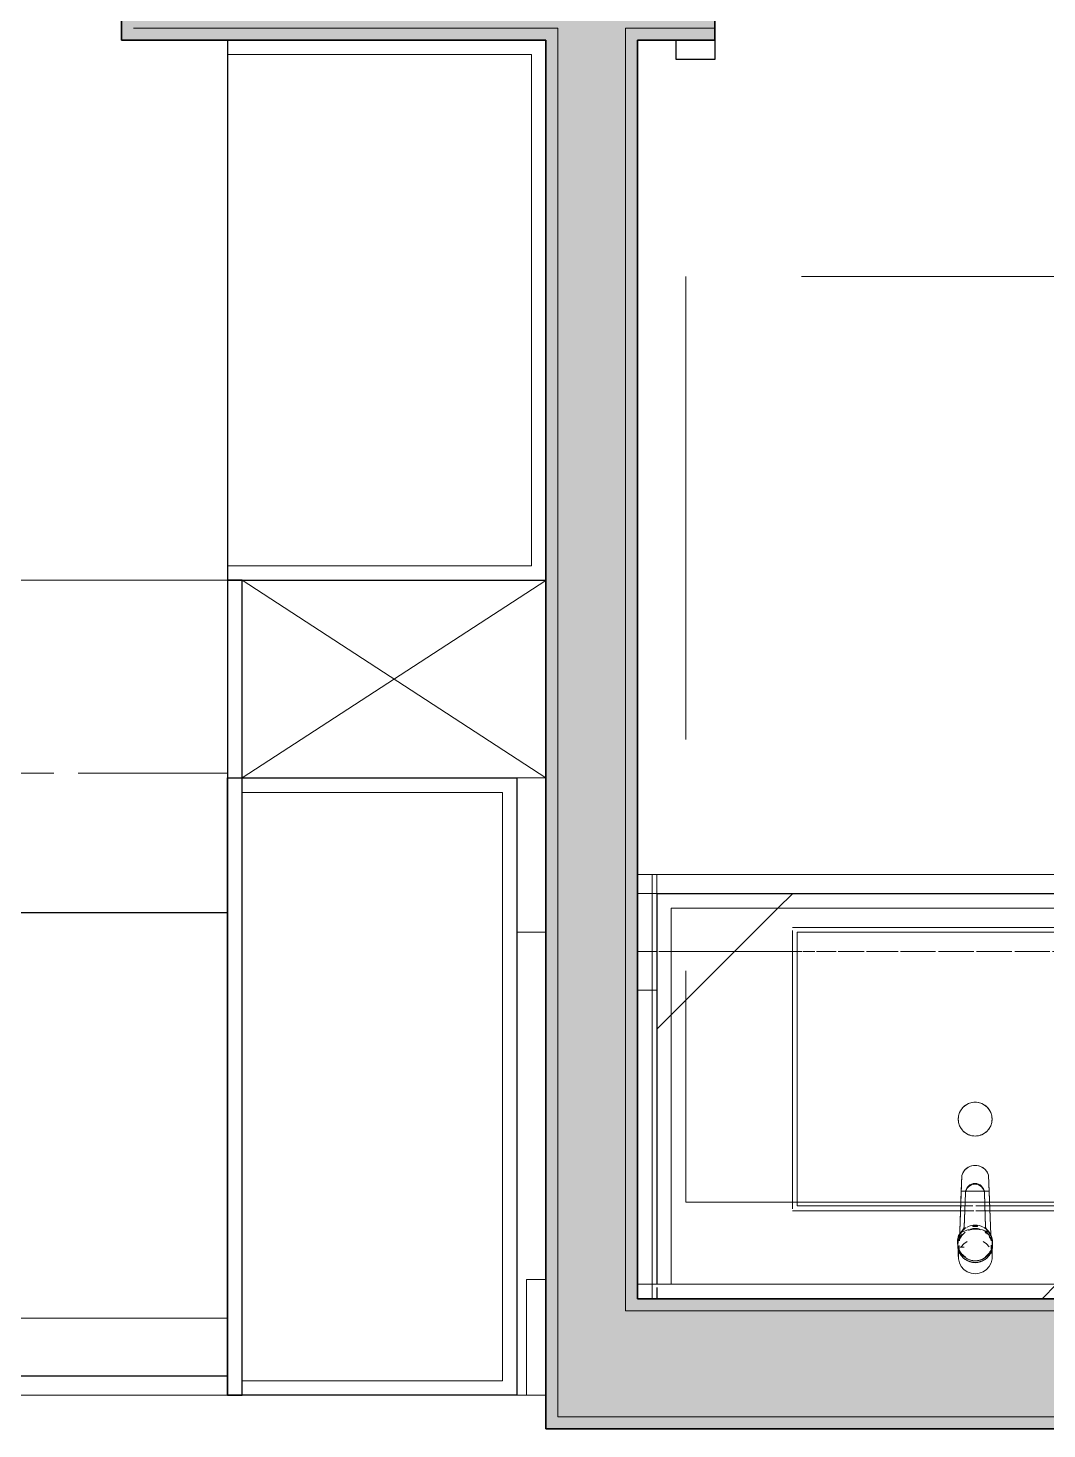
# Model space of a CAD drawing. Header units: inches. Extents: x 6 to 8416, y -388 to 6104.
# Drawn here: x 6937.3 to 6990.1, y 419.4 to 492.1 of the extents above; entities that cross this region are included whole.
import ezdxf

# ---------------------------------------------------------------- set-up
doc = ezdxf.new("R2010")
doc.units = ezdxf.units.IN
doc.header["$MEASUREMENT"] = 0
for name, pattern in [('Dash 1_16_', [48, 24, -24]), ('Hidden 1_16_', [36, 24, -12]), ('Hidden 1_8_', [9, 6, -3]), ('Hidden 3_16_', [13.5, 9, -4.5])]:
    doc.linetypes.add(name, pattern=pattern)
for name, color, linetype, lineweight in [('A-DOOR', 31, 'Continuous', 18), ('A-DOOR-FRAM', 31, 'Continuous', 25), ('A-GENM', 13, 'Continuous', 18), ('A-GENM-HDLN', 13, 'Dash 1_16_', 9), ('A-WALL', 113, 'Continuous', 25), ('A-WALL-PATT', 111, 'Continuous', 35), ('I-WALL', 2, 'Continuous', 25), ('P-SANR-FIXT', 6, 'Continuous', 18), ('Q-CASE', 31, 'Continuous', 18)]:
    doc.layers.add(name, color=color, linetype=linetype, lineweight=lineweight)
pattern_1 = [(45, (-2856.887, -426.186), (-16.97056, 16.97056), [])]

# ---------------------------------------------------------------- blocks, each defined once
blk = doc.blocks.new('Unit-Single-Flush-ICC ADA-AM - 36_ x 84_-NR _U-BA _ BATH_-V125-LEVEL 3 - PLAN Copy 1 Copy 1')
at = {"layer": 'A-DOOR'}
for p, q in [((16.763, -1.138), (-8.693, -26.593)), ((16.763, -1.138), (18, -2.375)), ((18, -2.375), (-7.456, -27.831)), ((-8.693, -26.593), (-7.456, -27.831))]:
    blk.add_line(p, q, dxfattribs=at)
at = {"layer": 'A-DOOR', "lineweight": 9}
blk.add_arc((18, -2.375), 36, 180, 225, dxfattribs=at)
at = {"layer": 'A-DOOR-FRAM'}
for p, q in [((-20, 2.375), (-20, 3.375)), ((-20, 3.375), (-18, 3.375)), ((-18, 3.375), (-18, 2.375)), ((18, 2.375), (18, 3.375)), ((18, 3.375), (20, 3.375)), ((20, 3.375), (20, 2.375)), ((-18, 2.375), (-20, 2.375)), ((20, 2.375), (18, 2.375)), ((-20, -2.375), (-18, -2.375)), ((-20, -3.375), (-20, -2.375)), ((-18, -2.375), (-18, -3.375)), ((18, -2.375), (20, -2.375)), ((18, -3.375), (18, -2.375)), ((20, -2.375), (20, -3.375)), ((-18, -3.375), (-20, -3.375)), ((20, -3.375), (18, -3.375))]:
    blk.add_line(p, q, dxfattribs=at)
at = {"layer": 'A-DOOR-FRAM', "lineweight": 18}
for p, q in [((-20, 3.375), (-18, 3.375)), ((-20, 3.375), (-20, 2.375)), ((-18, 3.375), (-18, 2.375)), ((18, 3.375), (20, 3.375)), ((18, 3.375), (18, 2.375)), ((20, 3.375), (20, 2.375)), ((-18, 2.375), (-20, 2.375)), ((20, 2.375), (18, 2.375)), ((-20, -3.375), (-20, -2.375)), ((-20, -2.375), (-18, -2.375)), ((-18, -3.375), (-18, -2.375)), ((18, -3.375), (18, -2.375)), ((18, -2.375), (20, -2.375)), ((20, -3.375), (20, -2.375)), ((-18, -3.375), (-20, -3.375)), ((20, -3.375), (18, -3.375))]:
    blk.add_line(p, q, dxfattribs=at)
blk = doc.blocks.new('GM BA Vanity-Single - Lav Cab _ Apron-ICC ADA-AM - 33_ Sink Cab_End Panel - Forward-V511-LEVEL 3 - PLAN Copy 1 Copy 1')
at = {"layer": 'A-GENM'}
for p, q in [((0.75, 22), (0, 22)), ((0, 22), (0, 16)), ((0, 16), (0, 22)), ((0, 22), (0.75, 22)), ((0.75, 22), (0, 22)), ((0, 22), (0, 16)), ((0, 16), (0, 22)), ((0, 22), (0.75, 22)), ((0.75, 16), (0.75, 22)), ((0.75, 22), (0.75, 16)), ((1, 22), (0.75, 22)), ((0.75, 22), (1, 22)), ((35.25, 22), (1, 22)), ((1, 22), (35.25, 22)), ((35.25, 0.75), (35.25, 22)), ((35.25, 22), (35.25, 2.601)), ((8.281, 4.813), (8.281, 19)), ((8.281, 19), (26.719, 19)), ((26.719, 19), (8.281, 19)), ((8.281, 19), (8.281, 4.813)), ((26.719, 19), (26.719, 4.813)), ((26.719, 4.813), (26.719, 19)), ((0, 16), (0, 0)), ((0, 0.75), (0, 16)), ((0, 16), (0, 0.75)), ((0, 0.75), (0, 16)), ((0.75, 0), (0.75, 16)), ((0.75, 16), (0.75, 0.75)), ((16.746, 4.813), (8.281, 4.813)), ((8.281, 4.813), (16.746, 4.813)), ((16.975, 4.813), (16.746, 4.813)), ((16.746, 4.813), (16.975, 4.813)), ((17.386, 4.813), (16.975, 4.813)), ((16.975, 4.813), (17.386, 4.813)), ((17.999, 4.813), (17.531, 4.813)), ((17.531, 4.813), (17.999, 4.813)), ((18.254, 4.813), (17.999, 4.813)), ((17.999, 4.813), (18.254, 4.813)), ((26.719, 4.813), (18.254, 4.813)), ((18.254, 4.813), (26.719, 4.813)), ((35.25, 1.663), (35.25, 0.75)), ((0, 0), (0, 0.75)), ((35.25, 0.75), (0, 0.75)), ((0, 0.75), (0, 0)), ((0, 0), (0, 0.75)), ((0, 0.75), (0.75, 0.75)), ((0, 0.75), (0, 0)), ((0, 0), (0, 0.75)), ((0.75, 0.75), (0.75, 0)), ((0.75, 0.75), (35.25, 0.75)), ((35.25, 0), (35.25, 0.75)), ((35.25, 0.75), (35.25, 0)), ((35.25, 0), (35.25, 0.75)), ((35.25, 0.75), (35.25, 0)), ((0, 0), (0.75, 0)), ((0.75, 0), (0, 0)), ((0, 0), (35.25, 0)), ((0.75, 0), (0, 0)), ((0, 0), (0.75, 0)), ((0.75, 0), (0, 0)), ((35.25, 0), (0.75, 0)), ((0.75, 0), (35.25, 0)), ((35.25, 0), (0.75, 0))]:
    blk.add_line(p, q, dxfattribs=at)
blk = doc.blocks.new('GM Outlet Zone-AM - GM Outlet Zone-AM-V512-LEVEL 3 - PLAN Copy 1 Copy 1')
at = {"layer": 'A-GENM', "linetype": 'Dash 1_16_', "lineweight": 9}
for p, q in [((-3, 1), (3, 1)), ((3, 1), (-3, 1)), ((-3, 0.75), (-3, 1)), ((-3, 1), (-3, 0)), ((-3, 0), (-3, 0.75)), ((3, 1), (3, 0.75)), ((3, 1), (3, 0)), ((3, 0.75), (3, 0)), ((-3, 0), (3, 0)), ((3, 0), (-3, 0))]:
    blk.add_line(p, q, dxfattribs=at)
blk = doc.blocks.new('z Nested-Lav Basin-Rectangular - Rectangular-V389-LEVEL 3 - PLAN Copy 1 Copy 1')
at = {"layer": 'P-SANR-FIXT', "lineweight": 9}
for p, q in [((-9.469, 7.301), (9.469, 7.301)), ((-9.469, 7.141), (-9.469, -7.282)), ((-9.219, -7.137), (-9.219, 7.051)), ((-9.219, 7.051), (9.219, 7.051)), ((9.219, 7.051), (9.219, -7.137)), ((9.469, -7.278), (9.469, 7.139)), ((-0.754, -7.137), (-9.219, -7.137)), ((-0.528, -7.137), (-0.759, -7.137)), ((-0.525, -7.137), (-0.754, -7.137)), ((-0.114, -7.137), (-0.528, -7.137)), ((-0.114, -7.137), (-0.525, -7.137)), ((0.499, -7.137), (0.031, -7.137)), ((0.501, -7.137), (0.031, -7.137)), ((0.754, -7.137), (0.499, -7.137)), ((0.759, -7.137), (0.501, -7.137)), ((9.219, -7.137), (0.754, -7.137)), ((-0.764, -7.387), (-9.469, -7.387)), ((-0.768, -7.387), (-0.537, -7.387)), ((-0.534, -7.387), (-0.764, -7.387)), ((-0.537, -7.387), (-0.073, -7.387)), ((-0.073, -7.387), (-0.534, -7.387)), ((0.032, -7.387), (0.51, -7.387)), ((0.508, -7.387), (0.032, -7.387)), ((0.764, -7.387), (0.508, -7.387)), ((0.51, -7.387), (0.768, -7.387)), ((9.469, -7.387), (0.764, -7.387))]:
    blk.add_line(p, q, dxfattribs=at)
at = {"layer": 'P-SANR-FIXT', "lineweight": 9, "flags": 128}
for points in [[(9.469, 7.301), (9.231, 7.301), (8.531, 7.301), (7.403, 7.301), (5.904, 7.301), (4.108, 7.301), (2.107, 7.301), (0, 7.301), (-2.107, 7.301), (-4.108, 7.301), (-5.904, 7.301), (-7.403, 7.301), (-8.531, 7.301), (-9.231, 7.301), (-9.469, 7.301)], [(-9.219, 7.051), (-8.988, 7.051), (-8.306, 7.051), (-7.208, 7.051), (-5.748, 7.051), (-4, 7.051), (-2.051, 7.051), (0, 7.051), (2.051, 7.051), (4, 7.051), (5.748, 7.051), (7.208, 7.051), (8.306, 7.051), (8.988, 7.051), (9.219, 7.051)], [(-0.759, -7.137), (-2.051, -7.137), (-4, -7.137), (-5.748, -7.137), (-7.208, -7.137), (-8.306, -7.137), (-8.988, -7.137), (-9.219, -7.137)], [(9.219, -7.137), (8.988, -7.137), (8.306, -7.137), (7.208, -7.137), (5.748, -7.137), (4, -7.137), (2.051, -7.137), (0.759, -7.137)], [(-9.469, -7.387), (-9.231, -7.387), (-8.531, -7.387), (-7.403, -7.387), (-5.904, -7.387), (-4.108, -7.387), (-2.107, -7.387), (-0.768, -7.387)], [(0.768, -7.387), (2.107, -7.387), (4.108, -7.387), (5.904, -7.387), (7.403, -7.387), (8.531, -7.387), (9.231, -7.387), (9.469, -7.387)]]:
    blk.add_lwpolyline(points, dxfattribs=at)
at = {"layer": 'P-SANR-FIXT'}
blk.add_circle((0, -2.637), 0.875, dxfattribs=at)
at = {"layer": 'P-SANR-FIXT', "lineweight": 9}
for points in [[(-0.875, -2.637), (-0.875, -2.535), (-0.839, -2.331), (-0.684, -2.062), (-0.447, -1.863), (-0.155, -1.757), (0.155, -1.757), (0.447, -1.863), (0.684, -2.063), (0.839, -2.331), (0.875, -2.535), (0.875, -2.637)], [(-0.67, -2.074), (-0.736, -2.152), (-0.787, -2.242), (-0.822, -2.337)], [(-0.438, -1.879), (-0.526, -1.93), (-0.605, -1.996), (-0.67, -2.074)], [(-0.152, -1.775), (-0.252, -1.793), (-0.349, -1.828), (-0.438, -1.879)], [(0.152, -1.775), (0.052, -1.757), (-0.052, -1.757), (-0.152, -1.775)], [(0.438, -1.879), (0.349, -1.828), (0.252, -1.793), (0.152, -1.775)], [(0.67, -2.074), (0.605, -1.996), (0.526, -1.93), (0.438, -1.879)], [(0.822, -2.337), (0.787, -2.242), (0.736, -2.152), (0.67, -2.074)], [(-0.822, -2.337), (-0.857, -2.433), (-0.875, -2.535), (-0.875, -2.637)], [(-0.875, -2.637), (-0.875, -2.738), (-0.857, -2.84), (-0.822, -2.936)], [(0.875, -2.637), (0.875, -2.738), (0.839, -2.942), (0.684, -3.21), (0.447, -3.41), (0.155, -3.516), (-0.155, -3.516), (-0.447, -3.41), (-0.684, -3.211), (-0.839, -2.942), (-0.875, -2.738), (-0.875, -2.637)], [(0.875, -2.637), (0.875, -2.535), (0.857, -2.433), (0.822, -2.337)], [(0.822, -2.936), (0.857, -2.84), (0.875, -2.738), (0.875, -2.637)], [(-0.822, -2.936), (-0.787, -3.032), (-0.736, -3.121), (-0.67, -3.199)], [(-0.67, -3.199), (-0.605, -3.277), (-0.526, -3.343), (-0.438, -3.394)], [(-0.438, -3.394), (-0.349, -3.445), (-0.252, -3.481), (-0.152, -3.498)], [(-0.152, -3.498), (-0.052, -3.516), (0.052, -3.516), (0.152, -3.498)], [(0.152, -3.498), (0.252, -3.481), (0.349, -3.445), (0.438, -3.394)], [(0.438, -3.394), (0.526, -3.343), (0.605, -3.277), (0.67, -3.199)], [(0.67, -3.199), (0.736, -3.121), (0.787, -3.031), (0.822, -2.936)]]:
    blk.add_open_spline(points, degree=3, dxfattribs=at)
blk = doc.blocks.new('z Nested-Faucet-BA-Sngl Handle - Faucet-V517-LEVEL 3 - PLAN Copy 1 Copy 1')
at = {"layer": 'P-SANR-FIXT'}
for p, q in [((-0.697, 2.584), (-0.82, -0.808)), ((-0.727, 1.767), (-0.697, 2.584)), ((-0.697, 2.584), (-0.63, 2.738)), ((-0.63, 2.738), (-0.53, 2.874)), ((0.527, 2.879), (0.628, 2.745)), ((0.628, 2.745), (0.697, 2.591)), ((0.808, -0.478), (0.697, 2.591)), ((0.697, 2.591), (0.727, 1.767)), ((-0.82, -0.808), (-0.727, 1.767)), ((0.727, 1.767), (-0.727, 1.767)), ((-0.5, 1.664), (-0.567, -0.126)), ((-0.567, -0.085), (-0.502, 1.664)), ((0.538, -0.119), (0.476, 1.663)), ((0.477, 1.663), (0.538, -0.078)), ((0.727, 1.767), (0.808, -0.478)), ((-0.567, -0.126), (-0.567, -0.085)), ((-0.118, -0.019), (-0.118, -0.06)), ((-0.114, -0.019), (-0.118, -0.019)), ((-0.114, -0.019), (-0.118, -0.019)), ((-0.102, -0.019), (-0.114, -0.019)), ((-0.102, -0.019), (-0.114, -0.019)), ((-0.084, -0.019), (-0.102, -0.019)), ((-0.084, -0.019), (-0.102, -0.019)), ((-0.059, -0.019), (-0.084, -0.019)), ((-0.059, -0.019), (-0.084, -0.019)), ((-0.031, -0.019), (-0.059, -0.019)), ((-0.031, -0.019), (-0.059, -0.019)), ((0, -0.019), (-0.031, -0.019)), ((0, -0.019), (-0.031, -0.019)), ((0.031, -0.019), (0, -0.019)), ((0.031, -0.019), (0, -0.019)), ((0.059, -0.019), (0.031, -0.019)), ((0.059, -0.019), (0.031, -0.019)), ((0.084, -0.019), (0.059, -0.019)), ((0.084, -0.019), (0.059, -0.019)), ((0.102, -0.019), (0.084, -0.019)), ((0.102, -0.019), (0.084, -0.019)), ((0.114, -0.019), (0.102, -0.019)), ((0.114, -0.019), (0.102, -0.019)), ((0.118, -0.019), (0.114, -0.019)), ((0.118, -0.019), (0.114, -0.019)), ((0.118, -0.06), (0.118, -0.019)), ((0.538, -0.119), (0.538, -0.078)), ((0.608, -0.267), (0.608, -0.226)), ((-0.913, -0.806), (-0.913, -0.847)), ((-0.904, -0.911), (-0.904, -1.059)), ((-0.901, -0.993), (-0.904, -1.059)), ((-0.904, -1.059), (-0.892, -1.197)), ((-0.878, -1.072), (-0.878, -1.628)), ((-0.837, -1.058), (-0.837, -1.146)), ((-0.829, -1.058), (-0.837, -1.058)), ((-0.837, -1.058), (-0.829, -1.058)), ((-0.837, -1.146), (-0.837, -1.3)), ((-0.57, -1.146), (-0.772, -1.146)), ((-0.582, -0.966), (-0.723, -1.126)), ((-0.408, -0.845), (-0.582, -0.966)), ((0.582, -0.966), (0.408, -0.845)), ((0.723, -1.126), (0.582, -0.966)), ((0.835, -1.214), (0.828, -1.029)), ((0.832, -1.146), (0.836, -1.232)), ((0.85, -1.232), (0.836, -1.232)), ((0.836, -1.232), (0.85, -1.232)), ((0.85, -1.3), (0.85, -1.232)), ((0.85, -1.232), (0.85, -1.3)), ((0.878, -1.628), (0.878, -1.072)), ((0.89, -0.966), (0.89, -0.926)), ((0.892, -1.197), (0.904, -1.059)), ((0.904, -1.059), (0.901, -0.993)), ((0.904, -1.059), (0.904, -0.911)), ((-0.73, -1.571), (-0.586, -1.721))]:
    blk.add_line(p, q, dxfattribs=at)
at = {"layer": 'P-SANR-FIXT', "flags": 128}
for points in [[(0.697, 2.591), (0.62, 2.76), (0.503, 2.903), (0.353, 3.013), (0.181, 3.081), (-0.003, 3.103), (-0.187, 3.079), (-0.358, 3.009), (-0.506, 2.898), (-0.622, 2.753), (-0.697, 2.584)], [(-0.53, 2.874), (-0.401, 2.982), (-0.251, 3.059), (-0.087, 3.098), (0.081, 3.099), (0.246, 3.061), (0.397, 2.987), (0.527, 2.879)], [(0, -1.844), (-0.217, -1.816), (-0.421, -1.736), (-0.601, -1.607), (-0.745, -1.438), (-0.846, -1.238), (-0.898, -1.019), (-0.897, -0.793), (-0.843, -0.574), (-0.74, -0.375)], [(-0.74, -0.375), (-0.375, -0.243), (0, -0.193)], [(0, -0.193), (0.38, -0.244), (0.74, -0.375)], [(0.74, -0.375), (0.843, -0.574), (0.897, -0.793), (0.898, -1.019), (0.846, -1.238), (0.745, -1.438), (0.601, -1.607), (0.421, -1.736), (0.217, -1.816), (0, -1.844)], [(-0.892, -1.197), (-0.834, -1.393), (-0.73, -1.571)], [(-0.83, -1.338), (-0.872, -1.522), (-0.872, -1.735), (-0.821, -1.942), (-0.723, -2.131), (-0.582, -2.291), (-0.408, -2.412), (-0.21, -2.488), (0, -2.513)], [(0, -1.929), (0.211, -1.905), (0.41, -1.834), (0.586, -1.721), (0.73, -1.571), (0.834, -1.393), (0.892, -1.197)], [(0, -2.513), (0.21, -2.488), (0.408, -2.412), (0.582, -2.291), (0.723, -2.131), (0.821, -1.942), (0.872, -1.735), (0.872, -1.522), (0.83, -1.338)], [(-0.586, -1.721), (-0.41, -1.834), (-0.211, -1.905), (0, -1.929)]]:
    blk.add_lwpolyline(points, dxfattribs=at)
at = {"layer": 'P-SANR-FIXT'}
for centre, major_axis, ratio, start_param, end_param in [((-0.012, 1.687), (0.488, 0), 0.981627, 0.034194, 3.105026), ((-0.012, 1.647), (0.488, 0), 0.981627, 0.034194, 3.105026), ((0, -0.89), (0.904, 0), 0.992546, 1.570796, 2.050618), ((0, -0.89), (0.904, 0), 0.992546, 1.090975, 1.570796), ((-0.322, -0.785), (0.591, 0), 0.981627, 2.568497, 3.104199), ((-0.322, -0.826), (0.591, 0), 0.981627, 2.568497, 3.104199), ((0, -1.061), (0.904, 0), 0.992546, 2.567292, 3.065539), ((0.566, -1.388), (1.648, 0), 0.981627, 2.4228, 2.568497), ((0.566, -1.348), (1.648, 0), 0.981627, 2.495649, 2.568497), ((0, -1.072), (0.878, 0), 0.992546, 2.199115, 2.732128), ((0, -1.072), (0.878, 0), 0.992546, 2.199115, 2.732128), ((0, -1.061), (0.904, 0), 0.992546, 2.405845, 2.567292), ((0.566, -1.348), (1.648, 0), 0.981627, 2.4228, 2.495649), ((0, -0.89), (0.904, 0), 0.992546, 2.103114, 2.530439), ((-1.05, 0.04), (0.5, 0), 0.981627, 5.564393, 6.024593), ((-1.05, 0), (0.5, 0), 0.981627, 5.564393, 5.880213), ((-1.05, 0), (0.5, 0), 0.981627, 5.880213, 6.024593), ((0, -1.072), (0.878, 0), 0.992546, 1.580388, 1.97866), ((0, -1.072), (0.878, 0), 0.992546, 1.580388, 1.97866), ((0, -1.061), (-0.904, 0), 0.992546, 4.712389, 4.982668), ((0, -1.061), (0.904, 0), 0.992546, 1.297215, 1.570796), ((0, -1.072), (0.878, 0), 0.992546, 1.261267, 1.561205), ((0, -1.072), (0.878, 0), 0.992546, 1.261267, 1.561205), ((0, -1.061), (0.904, 0), 0.992546, 0.574301, 1.072549), ((0, -0.89), (0.904, 0), 0.992546, 0.611154, 1.048209), ((0, -1.072), (0.878, 0), 0.992546, 0.782205, 0.942478), ((0, -1.072), (0.878, 0), 0.992546, 0.782205, 0.942478), ((1.193, 0.131), (0.689, 0), 0.981627, 3.457004, 3.698846), ((1.193, 0.091), (0.689, 0), 0.981627, 3.457004, 3.574523), ((1.193, 0.091), (0.689, 0), 0.981627, 3.574523, 3.698846), ((0.057, -0.818), (0.817, 0), 0.981627, 0.649221, 0.830651), ((0.057, -0.859), (0.817, 0), 0.981627, 0.28636, 0.830651), ((0.057, -0.818), (0.817, 0), 0.981627, 0.46779, 0.649221), ((0, -1.072), (0.878, 0), 0.992546, 0.314159, 0.604824), ((0, -1.072), (0.878, 0), 0.992546, 0.314159, 0.604824), ((0, -1.061), (0.904, 0), 0.992546, 0.29608, 0.522446), ((0.057, -0.818), (0.817, 0), 0.981627, 0.28636, 0.46779), ((-0.314, -0.926), (1.204, 0), 0.981627, 0.122173, 0.28636), ((-0.314, -0.966), (1.204, 0), 0.981627, 6.241172, 6.569545), ((0.254, -0.847), (1.168, 0), 0.981627, 3.104199, 3.617494), ((0.254, -0.806), (1.168, 0), 0.981627, 3.104199, 3.319048), ((0, -1.072), (0.878, 0), 0.992546, 3.455752, 4.712389), ((0, -1.072), (0.878, 0), 0.992546, 3.455752, 4.712389), ((0.006, -0.973), (0.888, 0), 0.981627, 3.617494, 5.349276), ((0, -1.072), (0.878, 0), 0.992546, 4.712389, 5.969026), ((0, -1.072), (-0.878, 0), 0.992546, 1.570796, 2.827433), ((0.011, -0.98), (0.879, 0), 0.981627, 5.349276, 6.241172), ((0.011, -0.939), (0.879, 0), 0.981627, 5.57225, 5.795224), ((0, -1.072), (0.878, 0), 0.992546, 6.116775, 6.335526), ((-0.314, -0.926), (1.204, 0), 0.981627, 0, 0.122173), ((-0.314, -0.926), (-1.204, 0), 0.981627, 3.099579, 3.141593), ((0.006, -0.932), (0.888, 0), 0.981627, 3.864891, 4.112289), ((0.011, -0.939), (0.879, 0), 0.981627, 5.349276, 5.57225)]:
    blk.add_ellipse(centre, major_axis=major_axis, ratio=ratio, start_param=start_param, end_param=end_param, dxfattribs=at)
for points in [[(-0.115, -0.056), (-0.117, -0.058), (-0.118, -0.059), (-0.118, -0.06)], [(-0.118, -0.06), (-0.118, -0.061), (-0.117, -0.062), (-0.115, -0.063)], [(-0.106, -0.052), (-0.108, -0.053), (-0.112, -0.055), (-0.114, -0.056), (-0.115, -0.056)], [(-0.115, -0.063), (-0.113, -0.064), (-0.11, -0.064), (-0.106, -0.065)], [(-0.093, -0.048), (-0.098, -0.049), (-0.103, -0.051), (-0.106, -0.052)], [(-0.106, -0.065), (-0.103, -0.065), (-0.098, -0.066), (-0.092, -0.066)], [(-0.074, -0.044), (-0.081, -0.045), (-0.087, -0.047), (-0.093, -0.048)], [(-0.092, -0.066), (-0.087, -0.066), (-0.081, -0.067), (-0.074, -0.067)], [(-0.052, -0.041), (-0.06, -0.042), (-0.067, -0.043), (-0.074, -0.044)], [(-0.074, -0.067), (-0.067, -0.067), (-0.059, -0.067), (-0.051, -0.067)], [(-0.027, -0.039), (-0.035, -0.039), (-0.044, -0.04), (-0.052, -0.041)], [(-0.051, -0.067), (-0.047, -0.067), (-0.039, -0.067), (-0.031, -0.067), (-0.026, -0.067)], [(0, -0.038), (-0.009, -0.038), (-0.018, -0.038), (-0.027, -0.039)], [(-0.026, -0.067), (-0.018, -0.067), (-0.009, -0.067), (0, -0.067)], [(0.027, -0.039), (0.018, -0.038), (0.009, -0.038), (0, -0.038)], [(0, -0.067), (0.009, -0.067), (0.018, -0.067), (0.026, -0.067)], [(0.026, -0.067), (0.035, -0.067), (0.043, -0.067), (0.051, -0.067)], [(0.052, -0.041), (0.048, -0.04), (0.039, -0.039), (0.031, -0.039), (0.027, -0.039)], [(0.051, -0.067), (0.059, -0.067), (0.067, -0.067), (0.074, -0.067)], [(0.074, -0.044), (0.067, -0.043), (0.059, -0.042), (0.052, -0.041)], [(0.093, -0.048), (0.087, -0.047), (0.081, -0.045), (0.074, -0.044)], [(0.074, -0.067), (0.081, -0.067), (0.087, -0.066), (0.092, -0.066)], [(0.092, -0.066), (0.098, -0.066), (0.103, -0.065), (0.106, -0.065)], [(0.106, -0.052), (0.103, -0.051), (0.098, -0.049), (0.093, -0.048)], [(0.115, -0.056), (0.113, -0.055), (0.11, -0.054), (0.106, -0.052)], [(0.106, -0.065), (0.108, -0.065), (0.112, -0.064), (0.114, -0.063), (0.115, -0.063)], [(0.118, -0.06), (0.118, -0.059), (0.117, -0.058), (0.115, -0.056)], [(0.115, -0.063), (0.117, -0.062), (0.118, -0.061), (0.118, -0.06)]]:
    blk.add_open_spline(points, degree=3, dxfattribs=at)
blk = doc.blocks.new('z Nested-Clearance-Plumbing-AM - Clearance-2258215-LEVEL 3 - PLAN Copy 1 Copy 1')
at = {"layer": 'A-GENM', "linetype": 'Hidden 1_16_', "lineweight": 9}
for p, q in [((15, 48), (-15, 48)), ((-15, 48), (-15, 0)), ((15, 0), (15, 48)), ((-15, 0), (-0.748, 0)), ((-0.748, 0), (-0.518, 0)), ((-0.518, 0), (0.492, 0)), ((0.492, 0), (0.748, 0)), ((0.748, 0), (15, 0))]:
    blk.add_line(p, q, dxfattribs=at)
blk = doc.blocks.new('GM IS - Type B_6 - AM - Non-Recessed at Panel - 60-3_4_ Counter to Counter-7555794-LEVEL 3 - PLAN Copy 1 Copy 1')
at = {"layer": 'A-GENM', "lineweight": 9}
for p, q in [((-19.5, 128), (-110.5, 128)), ((-110.5, 128), (-110.5, 85.75)), ((-110.5, 85.75), (-110.5, 128)), ((-110.5, 128), (-19.5, 128)), ((-19.5, 117.75), (-19.5, 128)), ((-19.5, 128), (-19.5, 117.75)), ((-19.5, 85.75), (-19.5, 117.75)), ((-19.5, 117.75), (-19.5, 85.75)), ((-110.5, 85.75), (-19.5, 85.75)), ((-19.5, 85.75), (-110.5, 85.75))]:
    blk.add_line(p, q, dxfattribs=at)
at = {"layer": 'A-GENM', "linetype": 'Hidden 1_8_', "lineweight": 9}
for p, q in [((-19.5, 118), (-109.5, 118)), ((-109.5, 118), (-109.5, 110.75)), ((-109.5, 110.75), (-109.5, 118)), ((-109.5, 118), (-106.5, 118)), ((-92.75, 118), (-109.5, 118)), ((-109.5, 118), (-109.5, 110.75)), ((-106.5, 118), (-99.25, 118)), ((-99.25, 118), (-19.5, 118)), ((-19.5, 118), (-92.75, 118)), ((-19.5, 117.75), (-19.5, 118)), ((-19.5, 118), (-19.5, 117.75)), ((-19.5, 110.75), (-19.5, 118)), ((-19.5, 110.75), (-19.5, 117.75)), ((-19.5, 117.75), (-19.5, 110.75)), ((-109.5, 110.75), (-19.5, 110.75)), ((-19.5, 110.75), (-109.5, 110.75)), ((-109.5, 110.75), (-85.5, 110.75)), ((-85.5, 110.75), (-19.5, 110.75))]:
    blk.add_line(p, q, dxfattribs=at)
at = {"layer": 'A-GENM-HDLN'}
for p, q in [((-3, 117.75), (-18.75, 128)), ((-18.75, 117.75), (-3, 127.978))]:
    blk.add_line(p, q, dxfattribs=at)
blk = doc.blocks.new('CW - LW - Filler - Toe Kick - AM - 1 1_2_ W x 24_ D x H-V778-LEVEL 3 - PLAN Copy 1 Copy 1')
at = {"layer": 'Q-CASE', "lineweight": 9}
for p, q in [((18.238, 24.004), (19.738, 24.004)), ((18.238, 24.004), (19.738, 24.004)), ((18.238, 19.004), (18.238, 24)), ((18.238, 24), (18.238, 19.004)), ((19.238, 24), (18.238, 24)), ((18.238, 24), (19.238, 24)), ((18.238, 24), (18.238, 19.004)), ((19.738, 24), (19.238, 24)), ((19.238, 24), (19.738, 24)), ((19.738, 0), (19.738, 24)), ((19.738, 24), (19.738, 0)), ((18.238, 18), (18.238, 19.004)), ((18.238, 19.004), (18.238, 18)), ((18.238, 19.004), (18.238, 18)), ((18.238, 0), (18.238, 18)), ((18.238, 18), (18.238, 0)), ((18.238, 18), (18.238, 0)), ((19.738, 0), (18.238, 0)), ((18.238, 0), (19.738, 0)), ((18.238, 0), (19.738, 0))]:
    blk.add_line(p, q, dxfattribs=at)
blk = doc.blocks.new('GM Outlet Zone-AM - GM Outlet Zone-AM-V779-LEVEL 3 - PLAN Copy 1 Copy 1')
at = {"layer": 'A-GENM', "linetype": 'Dash 1_16_', "lineweight": 9}
for p, q in [((-3, 1), (3, 1)), ((-1.996, 1), (-3, 1)), ((-3, 0), (-3, 1)), ((-3, 1), (-3, 0)), ((3, 1), (-1.996, 1)), ((3, 1), (3, 0)), ((3, 1), (3, 0)), ((-3, 0), (3, 0)), ((3, 0), (-3, 0))]:
    blk.add_line(p, q, dxfattribs=at)
blk = doc.blocks.new('CW - LW - 4 Drawers - AM - 27_ W x 24_ D x H - 6_ Top Drawer-7344142-LEVEL 3 - PLAN Copy 1 Copy 1')
at = {"layer": 'Q-CASE', "lineweight": 9}
for p, q in [((-27.762, 0), (-27.762, 24)), ((-27.762, 24), (-27.762, 0)), ((-27.762, 24), (-0.762, 24)), ((-27.762, 24), (-0.762, 24)), ((-27.762, 24), (-0.762, 24)), ((-0.762, 0), (-0.762, 24)), ((-0.762, 24), (-0.762, 0)), ((-27.762, 0), (-27.762, 21)), ((-27.762, 21), (-27.762, 0)), ((-27.762, 21), (-0.762, 21)), ((-27.762, 21), (-0.762, 21)), ((-0.762, 0), (-0.762, 21)), ((-0.762, 21), (-0.762, 0)), ((-0.762, 0), (-27.762, 0)), ((-27.762, 0), (-0.762, 0)), ((-0.762, 0), (-27.762, 0)), ((-27.762, 0), (-0.762, 0))]:
    blk.add_line(p, q, dxfattribs=at)
at = {"layer": 'Q-CASE', "lineweight": 25}
for p, q in [((-0.762, 24), (-27.762, 24)), ((-27.762, 24), (-27.762, 0)), ((-0.762, 0), (-0.762, 24)), ((-27.762, 0), (-0.762, 0))]:
    blk.add_line(p, q, dxfattribs=at)
blk = doc.blocks.new('CW - FL - Open Shelves - Framed - AM - 28_ W x 16_5_ D x H-V781-LEVEL 3 - PLAN Copy 1 Copy 1')
at = {"layer": 'Q-CASE', "lineweight": 9}
for p, q in [((-4.262, 0), (-4.262, 16.5)), ((-4.262, 16.5), (-3.512, 16.5)), ((-4.262, 16.5), (-4.262, 15.75)), ((-4.262, 16.5), (23.738, 16.5)), ((-3.512, 16.5), (-3.512, 0.75)), ((-3.512, 16.5), (22.988, 16.5)), ((-3.512, 16.5), (-3.512, 0.75)), ((22.988, 16.5), (23.738, 16.5)), ((22.988, 0.75), (22.988, 16.5)), ((22.988, 0.75), (22.988, 16.5)), ((23.738, 16.5), (23.738, 0)), ((23.738, 0), (23.738, 16.5)), ((-4.262, 15.75), (-4.262, 0)), ((-3.512, 0.75), (22.988, 0.75)), ((-3.512, 0.75), (22.988, 0.75)), ((23.738, 0), (-4.262, 0)), ((-4.262, 0), (23.738, 0))]:
    blk.add_line(p, q, dxfattribs=at)
at = {"layer": 'Q-CASE', "lineweight": 25}
for p, q in [((-4.262, 16.5), (-4.262, 0)), ((23.738, 16.5), (-4.262, 16.5)), ((-4.262, 16.5), (-4.262, 15.75)), ((23.738, 0), (23.738, 16.5)), ((23.738, 0), (23.738, 16.5)), ((-4.262, 15.75), (-4.262, 0)), ((-4.262, 0), (23.738, 0)), ((-4.262, 0), (23.738, 0))]:
    blk.add_line(p, q, dxfattribs=at)
blk = doc.blocks.new('CW - FL - Single UP _ LW Doors - AM - 15_ W x 32_ D x H-V819-LEVEL 3 - PLAN Copy 1 Copy 1')
at = {"layer": 'Q-CASE', "lineweight": 9}
for p, q in [((2.238, 32), (17.238, 32)), ((2.238, 0), (2.238, 32)), ((16.488, 32), (2.238, 32)), ((2.238, 32), (16.488, 32)), ((2.238, 7.996), (2.238, 31.996)), ((17.238, 32), (16.488, 32)), ((16.488, 32), (17.238, 32)), ((17.238, 32), (17.238, 0)), ((17.238, 32), (17.238, 31)), ((17.238, 32), (17.238, 31)), ((17.238, 32), (17.238, 31)), ((2.988, 31.25), (2.988, 0.75)), ((16.488, 31.25), (2.988, 31.25)), ((2.988, 31.25), (16.488, 31.25)), ((2.988, 0.75), (2.988, 31.25)), ((16.488, 0.75), (16.488, 31.25)), ((16.488, 31.25), (16.488, 0.75)), ((17.238, 31), (17.238, 0)), ((17.238, 31), (17.238, 29)), ((17.238, 31), (17.238, 0)), ((2.238, 0), (2.238, 7.996)), ((2.988, 0.75), (16.488, 0.75)), ((16.488, 0.75), (2.988, 0.75)), ((17.238, 0), (2.238, 0)), ((16.488, 0), (2.238, 0)), ((2.238, 0), (16.488, 0)), ((17.238, 0), (16.488, 0)), ((16.488, 0), (17.238, 0))]:
    blk.add_line(p, q, dxfattribs=at)
at = {"layer": 'Q-CASE', "lineweight": 25}
for p, q in [((2.238, 0), (2.238, 32)), ((2.238, 32), (17.238, 32)), ((17.238, 32), (17.238, 0)), ((17.238, 0), (2.238, 0))]:
    blk.add_line(p, q, dxfattribs=at)
blk = doc.blocks.new('CW - LW - Filler - Toe Kick - AM - 1 1_2_ W x 32_ D x H-V820-LEVEL 3 - PLAN Copy 1 Copy 1')
at = {"layer": 'Q-CASE', "lineweight": 9}
for p, q in [((18.238, 32.004), (19.738, 32.004)), ((18.238, 32.004), (19.738, 32.004)), ((18.238, 32), (19.738, 32)), ((18.238, 32), (19.738, 32)), ((18.238, 0), (18.238, 32)), ((18.238, 27), (18.238, 31.996)), ((18.238, 31.996), (18.238, 27)), ((19.738, 32), (19.738, 0)), ((19.738, 31.996), (19.738, 7.996)), ((18.238, 25.996), (18.238, 27)), ((18.238, 27), (18.238, 25.996)), ((18.238, 7.996), (18.238, 25.996)), ((18.238, 25.996), (18.238, 7.996)), ((18.238, 0), (18.238, 7.996)), ((18.238, 7.996), (18.238, 0)), ((19.738, 7.996), (19.738, 0)), ((19.738, 0), (18.238, 0)), ((19.738, 0), (18.238, 0)), ((18.238, 0), (19.738, 0))]:
    blk.add_line(p, q, dxfattribs=at)
blk = doc.blocks.new('CW - LW - Filler - AM - 0 3_4_ W x 42_25_ D x H-7345190-LEVEL 3 - PLAN Copy 1 Copy 1')
at = {"layer": 'Q-CASE', "lineweight": 9}
for p, q in [((19.363, 42.254), (18.613, 42.254)), ((18.613, 42.254), (19.363, 42.254)), ((18.613, 42.25), (19.363, 42.25)), ((18.613, 0), (18.613, 42.25)), ((18.613, 41.5), (18.613, 42.25)), ((19.363, 42.25), (18.613, 42.25)), ((18.613, 42.25), (18.613, 41.5)), ((19.363, 42.25), (19.363, 0)), ((19.363, 42.25), (19.363, 41.25)), ((19.363, 41.25), (19.363, 42.25)), ((18.613, 11), (18.613, 41.5)), ((18.613, 41.5), (18.613, 11)), ((19.363, 41.25), (19.363, 38.25)), ((19.363, 38.25), (19.363, 41.25)), ((19.363, 38.25), (19.363, 17.25)), ((19.363, 17.25), (19.363, 38.25)), ((19.363, 17.25), (19.363, 10.25)), ((19.363, 10.25), (19.363, 17.25)), ((18.613, 10.25), (18.613, 11)), ((18.613, 11), (18.613, 10.25)), ((18.613, 0), (18.613, 10.25)), ((18.613, 10.25), (18.613, 0)), ((19.363, 10.25), (19.363, 10)), ((19.363, 10), (19.363, 10.25)), ((19.363, 10), (19.363, 0)), ((19.363, 0), (19.363, 10)), ((19.363, 0), (18.613, 0)), ((19.363, 0), (18.613, 0)), ((18.613, 0), (19.363, 0))]:
    blk.add_line(p, q, dxfattribs=at)
at = {"layer": 'Q-CASE', "lineweight": 25}
for p, q in [((19.363, 42.25), (18.613, 42.25)), ((18.613, 42.25), (18.613, 0)), ((19.363, 0), (19.363, 42.25)), ((18.613, 0), (19.363, 0))]:
    blk.add_line(p, q, dxfattribs=at)
blk = doc.blocks.new('CW BA Var LW - Double Doors _ Apron - AM - W x H x 21_ D - 5 1_2_ Apron-V1280-LEVEL 3 - PLAN Copy 1 Copy 1')
at = {"layer": 'Q-CASE', "lineweight": 9}
h = blk.add_hatch(dxfattribs=at)
h.set_pattern_fill('FP_89', color=256, style=0, pattern_type=2)
h.set_pattern_definition(pattern_1)
h.paths.add_polyline_path([(-9.987, 0), (18.738, 0), (18.738, 21), (-14.262, 21), (-14.262, 0), (-13.512, 0)])
h.paths.add_polyline_path([(-13.512, 0.75), (-13.512, 20.25), (17.988, 20.25), (17.988, 0.75), (-11.098, 0.75)])
h = blk.add_hatch(dxfattribs=at)
h.set_pattern_fill('FP_89', color=256, style=0, pattern_type=2)
h.set_pattern_definition(pattern_1)
h.paths.add_polyline_path([(-13.512, 0.75), (17.988, 0.75), (17.988, 20.25), (-13.512, 20.25), (-13.512, 1.017)])
for p, q in [((-14.262, 16), (-14.262, 21)), ((-14.262, 21), (-14.262, 16)), ((-14.262, 21), (18.738, 21)), ((-14.262, 21), (18.738, 21)), ((-14.262, 21), (18.738, 21)), ((18.738, 2.688), (18.738, 21)), ((18.738, 21), (18.738, 2.601)), ((-13.512, 0.75), (-13.512, 20.25)), ((-13.512, 20.25), (17.988, 20.25)), ((17.988, 20.25), (-13.512, 20.25)), ((-13.512, 20.25), (-13.512, 0.75)), ((17.988, 20.25), (17.988, 2.601)), ((17.988, 2.688), (17.988, 20.25)), ((-14.262, 16), (-14.262, 18)), ((-14.262, 18), (-14.262, 16)), ((-14.151, 18), (-7.209, 18)), ((-14.151, 18), (-7.209, 18)), ((-7.209, 18), (-6.981, 18)), ((-7.209, 18), (-6.981, 18)), ((-6.965, 18), (-6.75, 18)), ((-6.965, 18), (-6.75, 18)), ((-6.702, 18), (-6.068, 18)), ((-6.702, 18), (-6.068, 18)), ((-5.991, 18), (-4.97, 18)), ((-5.991, 18), (-4.97, 18)), ((-4.867, 18), (-3.51, 18)), ((-4.867, 18), (-3.51, 18)), ((-3.387, 18), (-1.762, 18)), ((-3.387, 18), (-1.762, 18)), ((-1.625, 18), (0.186, 18)), ((-1.625, 18), (0.186, 18)), ((0.338, 18), (2.164, 18)), ((0.338, 18), (2.164, 18)), ((2.311, 18), (4.138, 18)), ((2.311, 18), (4.138, 18)), ((4.289, 18), (6.1, 18)), ((4.289, 18), (6.1, 18)), ((6.238, 18), (7.862, 18)), ((6.238, 18), (7.862, 18)), ((7.986, 18), (9.342, 18)), ((7.986, 18), (9.342, 18)), ((9.445, 18), (10.466, 18)), ((9.445, 18), (10.466, 18)), ((10.544, 18), (11.177, 18)), ((10.544, 18), (11.177, 18)), ((11.225, 18), (11.44, 18)), ((11.225, 18), (11.44, 18)), ((11.456, 18), (11.685, 18)), ((11.456, 18), (11.685, 18)), ((11.685, 18), (17.988, 18)), ((11.685, 18), (17.988, 18)), ((18.002, 18), (18.627, 18)), ((18.002, 18), (18.627, 18)), ((18.738, 2.688), (18.738, 18)), ((18.738, 18), (18.738, 2.688)), ((-14.262, 0.75), (-14.262, 16)), ((-14.262, 16), (-14.262, 0.75)), ((-14.262, 0.75), (-14.262, 16)), ((-14.262, 16), (-14.262, 0.75)), ((17.988, 1.658), (17.988, 0.75)), ((17.988, 0.75), (17.988, 1.571)), ((18.738, 1.66), (18.738, 0.75)), ((18.738, 0.75), (18.738, 1.573)), ((18.738, 0.75), (18.738, 1.573)), ((18.738, 1.573), (18.738, 0.75)), ((17.988, 0.75), (-13.512, 0.75)), ((-13.512, 0.75), (17.988, 0.75)), ((-14.262, 0), (-14.262, 0.581)), ((-14.262, 0.581), (-14.262, 0)), ((-14.262, 0), (-14.262, 0.581)), ((-14.262, 0.581), (-14.262, 0)), ((18.738, 0), (-14.262, 0)), ((-14.262, 0), (18.738, 0)), ((18.738, 0), (18.738, 0.705)), ((18.738, 0.705), (18.738, 0)), ((18.738, 0), (18.738, 0.705)), ((18.738, 0.705), (18.738, 0)), ((18.738, 0), (-14.262, 0)), ((-14.262, 0), (18.738, 0))]:
    blk.add_line(p, q, dxfattribs=at)
at = {"layer": 'Q-CASE', "lineweight": 25}
for p, q in [((18.738, 21), (-14.262, 21)), ((-14.262, 21), (-14.262, 16)), ((18.738, 2.601), (18.738, 21)), ((-14.262, 16), (-14.262, 0.75)), ((18.738, 0.75), (18.738, 1.66)), ((-14.262, 0.581), (-14.262, 0)), ((-14.262, 0), (18.738, 0)), ((18.738, 0), (18.738, 0.705))]:
    blk.add_line(p, q, dxfattribs=at)
at = {"layer": 'Q-CASE', "linetype": 'Hidden 3_16_', "lineweight": 9}
for p, q in [((-14.262, 16), (-14.262, 21)), ((-14.262, 21), (-14.262, 18)), ((-14.262, 21), (18.738, 21)), ((-14.262, 21), (18.738, 21)), ((18.738, 18), (18.738, 21)), ((18.738, 21), (18.738, 2.688)), ((-13.512, 0.75), (-13.512, 20.25)), ((-13.512, 20.25), (17.988, 20.25)), ((17.988, 20.25), (-13.512, 20.25)), ((-13.512, 20.25), (-13.512, 0.75)), ((17.988, 20.25), (17.988, 2.688)), ((17.988, 2.688), (17.988, 20.25)), ((-14.262, 18), (-14.262, 16)), ((-14.151, 18), (-7.209, 18)), ((-14.151, 18), (-7.209, 18)), ((-7.209, 18), (-6.981, 18)), ((-7.209, 18), (-6.981, 18)), ((-6.965, 18), (-6.75, 18)), ((-6.965, 18), (-6.75, 18)), ((-6.702, 18), (-6.068, 18)), ((-6.702, 18), (-6.068, 18)), ((-5.991, 18), (-4.97, 18)), ((-5.991, 18), (-4.97, 18)), ((-4.867, 18), (-3.51, 18)), ((-4.867, 18), (-3.51, 18)), ((-3.387, 18), (-1.762, 18)), ((-3.387, 18), (-1.762, 18)), ((-1.625, 18), (0.186, 18)), ((-1.625, 18), (0.186, 18)), ((0.338, 18), (2.164, 18)), ((0.338, 18), (2.164, 18)), ((2.311, 18), (4.138, 18)), ((2.311, 18), (4.138, 18)), ((4.289, 18), (6.1, 18)), ((4.289, 18), (6.1, 18)), ((6.238, 18), (7.862, 18)), ((6.238, 18), (7.862, 18)), ((7.986, 18), (9.342, 18)), ((7.986, 18), (9.342, 18)), ((9.445, 18), (10.466, 18)), ((9.445, 18), (10.466, 18)), ((10.544, 18), (11.177, 18)), ((10.544, 18), (11.177, 18)), ((11.225, 18), (11.44, 18)), ((11.225, 18), (11.44, 18)), ((11.456, 18), (11.685, 18)), ((11.456, 18), (11.685, 18)), ((11.685, 18), (17.988, 18)), ((11.685, 18), (17.988, 18)), ((18.002, 18), (18.627, 18)), ((18.002, 18), (18.627, 18)), ((18.738, 2.688), (18.738, 18)), ((-14.262, 0.75), (-14.262, 16)), ((-14.262, 16), (-14.262, 0.75)), ((17.988, 1.571), (17.988, 0.75)), ((17.988, 0.75), (17.988, 1.571)), ((18.738, 0.75), (18.738, 1.573)), ((18.738, 1.573), (18.738, 0.75)), ((17.988, 0.75), (-13.512, 0.75)), ((-13.512, 0.75), (17.988, 0.75)), ((-14.262, 0), (-14.262, 0.581)), ((-14.262, 0.581), (-14.262, 0)), ((18.738, 0), (18.738, 0.705)), ((18.738, 0.705), (18.738, 0)), ((18.738, 0), (-14.262, 0)), ((-14.262, 0), (18.738, 0))]:
    blk.add_line(p, q, dxfattribs=at)
blk = doc.blocks.new('CW Var Filler - Toe Kick - AM - W x H x 21_ D-5699612-LEVEL 3 - PLAN Copy 1 Copy 1')
at = {"layer": 'Q-CASE', "lineweight": 9}
for p, q in [((18.488, 21.004), (19.238, 21.004)), ((18.488, 21.004), (19.238, 21.004)), ((19.238, 21.004), (19.488, 21.004)), ((19.238, 21.004), (19.488, 21.004)), ((18.488, 18.004), (19.238, 18.004)), ((19.238, 18.004), (19.488, 18.004))]:
    blk.add_line(p, q, dxfattribs=at)

msp = doc.modelspace()

# ---------------------------------------------------------------- hatches: boundary and pattern name
at = {"layer": 'A-WALL-PATT', "lineweight": 25, "transparency": 33554560}
h = msp.add_hatch(color=10, dxfattribs=at)
h.paths.add_polyline_path([(6942.16533733, 492.06077679), (6942.79033733, 492.06077679), (6942.79033733, 500.43577679), (6942.16533733, 500.43577679), (6942.16533733, 496.18577679)])
h.paths.add_polyline_path([(6942.16533733, 536.43577679), (6942.79033733, 536.43577679), (6942.79033733, 623.31077679), (6942.16533733, 623.31077679), (6942.16533733, 567.29256081)])
at = {"layer": 'A-WALL-PATT', "transparency": 33554560}
h = msp.add_hatch(color=10, dxfattribs=at)
h.paths.add_polyline_path([(7072.91533733, 491.43577679), (7072.91533733, 492.06077679), (7008.91533733, 492.06077679), (7008.91533733, 491.43577679), (7058.54678685, 491.43577679)])
h.paths.add_polyline_path([(6964.16533733, 491.43577679), (6964.79033733, 491.43577679), (6964.79033733, 492.06077679), (6942.16533733, 492.06077679), (6942.16533733, 491.43577679)])
h.paths.add_polyline_path([(6968.29033733, 491.43577679), (6972.91533733, 491.43577679), (6972.91533733, 492.06077679), (6968.29033733, 492.06077679)])
at = {"layer": 'A-WALL-PATT', "lineweight": 25, "transparency": 33554560}
for points in [[(6964.16533733, 420.06077679), (6964.79033733, 420.06077679), (6964.79033733, 491.43577679), (6964.16533733, 491.43577679), (6964.16533733, 426.18577679)], [(7040.16533733, 425.56077679), (7040.16533733, 426.18577679), (6968.29033733, 426.18577679), (6968.29033733, 425.56077679), (7039.54033733, 425.56077679)]]:
    msp.add_hatch(color=10, dxfattribs=at).paths.add_polyline_path(points)
at = {"layer": 'A-WALL-PATT', "transparency": 33554560}
msp.add_hatch(color=10, dxfattribs=at).paths.add_polyline_path([(6968.29033733, 426.18577679), (6968.91533733, 426.18577679), (6968.91533733, 491.43577679), (6968.29033733, 491.43577679), (6968.29033733, 429.52031081)])
h = msp.add_hatch(color=10, dxfattribs=at)
h.paths.add_polyline_path([(7036.79033733, 419.43577679), (7037.41533733, 419.43577679), (7037.41533733, 420.06077679), (6964.16533733, 420.06077679), (6964.16533733, 419.43577679), (7024.80428685, 419.43577679)])
h.paths.add_polyline_path([(7043.66533733, 419.43577679), (7043.66533733, 420.06077679), (7040.91533733, 420.06077679), (7040.91533733, 419.43577679), (7041.67553685, 419.43577679)])
at = {"layer": 'I-WALL', "transparency": 33554560}
h = msp.add_hatch(color=10, dxfattribs=at)
h.paths.add_polyline_path([(7073.54033733, 492.06077679), (7073.54033733, 495.56077679), (7008.91533733, 495.56077679), (7008.91533733, 492.06077679), (7072.91533733, 492.06077679)])
h.paths.add_polyline_path([(6968.29033733, 492.06077679), (6972.91533733, 492.06077679), (6972.91533733, 495.56077679), (6942.79033733, 495.56077679), (6942.79033733, 492.06077679), (6964.79033733, 492.06077679)])
for points in [[(6964.79033733, 425.56077679), (6968.29033733, 425.56077679), (6968.29033733, 492.06077679), (6964.79033733, 492.06077679), (6964.79033733, 426.18577679)], [(7039.54033733, 420.06077679), (7040.16533733, 420.06077679), (7040.16533733, 425.56077679), (6964.79033733, 425.56077679), (6964.79033733, 420.06077679), (7037.41533733, 420.06077679)]]:
    msp.add_hatch(color=10, dxfattribs=at).paths.add_polyline_path(points)

# ---------------------------------------------------------------- linework, layer by layer
at = {"layer": 'A-WALL', "lineweight": 9}
for p, q in [((6942.79033733, 492.06077679), (6964.79033733, 492.06077679)), ((6964.79033733, 492.06077679), (6964.79033733, 420.06077679)), ((6968.29033733, 492.06077679), (6972.91533733, 492.06077679)), ((6968.29033733, 425.56077679), (6968.29033733, 492.06077679)), ((6968.29033733, 425.56077679), (7040.16533733, 425.56077679)), ((6964.79033733, 420.06077679), (7037.41533733, 420.06077679))]:
    msp.add_line(p, q, dxfattribs=at)
at = {"layer": 'I-WALL', "lineweight": 35}
for p, q in [((6942.16533733, 500.43577679), (6942.16533733, 491.43577679)), ((6972.91533733, 491.43577679), (6972.91533733, 496.18577679)), ((6942.16533733, 491.43577679), (6964.16533733, 491.43577679)), ((6964.16533733, 491.43577679), (6964.16533733, 419.43577679)), ((6968.91533733, 491.43577679), (6972.91533733, 491.43577679)), ((6968.91533733, 426.18577679), (6968.91533733, 491.43577679)), ((7039.54033733, 426.18577679), (6968.91533733, 426.18577679)), ((6964.16533733, 419.43577679), (7036.79033733, 419.43577679))]:
    msp.add_line(p, q, dxfattribs=at)

# ---------------------------------------------------------------- block references
at = {"layer": 'A-DOOR', "rotation": 180}
msp.add_blockref('Unit-Single-Flush-ICC ADA-AM - 36_ x 84_-NR _U-BA _ BATH_-V125-LEVEL 3 - PLAN Copy 1 Copy 1', (6990.91533733, 493.81077679), dxfattribs=at)
at = {"layer": 'A-GENM', "linetype": 'Hidden 1_16_', "lineweight": 9}
msp.add_blockref('z Nested-Clearance-Plumbing-AM - Clearance-2258215-LEVEL 3 - PLAN Copy 1 Copy 1', (6986.41533733, 431.18577679), dxfattribs=at)
at = {"layer": 'A-GENM', "linetype": 'Hidden 1_8_', "lineweight": 9}
msp.add_blockref('GM IS - Type B_6 - AM - Non-Recessed at Panel - 60-3_4_ Counter to Counter-7555794-LEVEL 3 - PLAN Copy 1 Copy 1', (6967.16533733, 335.43577679), dxfattribs=at)
at = {"layer": 'A-GENM'}
msp.add_blockref('GM BA Vanity-Single - Lav Cab _ Apron-ICC ADA-AM - 33_ Sink Cab_End Panel - Forward-V511-LEVEL 3 - PLAN Copy 1 Copy 1', (6968.91533733, 426.18577679), dxfattribs=at)
at = {"layer": 'A-GENM', "linetype": 'Dash 1_16_', "lineweight": 9, "rotation": 270.0000000000008}
msp.add_blockref('GM Outlet Zone-AM - GM Outlet Zone-AM-V512-LEVEL 3 - PLAN Copy 1 Copy 1', (6968.91533733, 445.18577679), dxfattribs=at)
at = {"layer": 'A-GENM', "rotation": 269.9999999999998}
msp.add_blockref('GM Outlet Zone-AM - GM Outlet Zone-AM-V779-LEVEL 3 - PLAN Copy 1 Copy 1', (6963.16533733, 424.18968304), dxfattribs=at)
at = {"layer": 'P-SANR-FIXT'}
for name, p in [('z Nested-Lav Basin-Rectangular - Rectangular-V389-LEVEL 3 - PLAN Copy 1 Copy 1', (6986.41533733, 438.13484966)), ('z Nested-Faucet-BA-Sngl Handle - Faucet-V517-LEVEL 3 - PLAN Copy 1 Copy 1', (6986.41533733, 429.99827679))]:
    msp.add_blockref(name, p, dxfattribs=at)
at = {"layer": 'Q-CASE'}
for name, p, rotation in [('CW - FL - Open Shelves - Framed - AM - 28_ W x 16_5_ D x H-V781-LEVEL 3 - PLAN Copy 1 Copy 1', (6964.16533733, 467.69807187), 89.99999999999959), ('CW - LW - Filler - AM - 0 3_4_ W x 42_25_ D x H-7345190-LEVEL 3 - PLAN Copy 1 Copy 1', (6967.02804225, 463.43577679), 180), ('CW - FL - Single UP _ LW Doors - AM - 15_ W x 32_ D x H-V819-LEVEL 3 - PLAN Copy 1 Copy 1', (6964.90304225, 453.18577679), 180), ('CW - LW - Filler - Toe Kick - AM - 1 1_2_ W x 32_ D x H-V820-LEVEL 3 - PLAN Copy 1 Copy 1', (6982.40304225, 453.18577679), 180), ('CW - LW - 4 Drawers - AM - 27_ W x 24_ D x H - 6_ Top Drawer-7344142-LEVEL 3 - PLAN Copy 1 Copy 1', (6919.90304225, 446.18577679), 180), ('CW - LW - Filler - Toe Kick - AM - 1 1_2_ W x 24_ D x H-V778-LEVEL 3 - PLAN Copy 1 Copy 1', (6982.40304225, 445.18968304), 180)]:
    msp.add_blockref(name, p, dxfattribs=dict(at, rotation=rotation))
for name, p in [('CW Var Filler - Toe Kick - AM - W x H x 21_ D-5699612-LEVEL 3 - PLAN Copy 1 Copy 1', (6950.42763241, 426.18577679)), ('CW BA Var LW - Double Doors _ Apron - AM - W x H x 21_ D - 5 1_2_ Apron-V1280-LEVEL 3 - PLAN Copy 1 Copy 1', (6984.17763241, 426.18577679))]:
    msp.add_blockref(name, p, dxfattribs=at)

doc.saveas('drawing.dxf')
